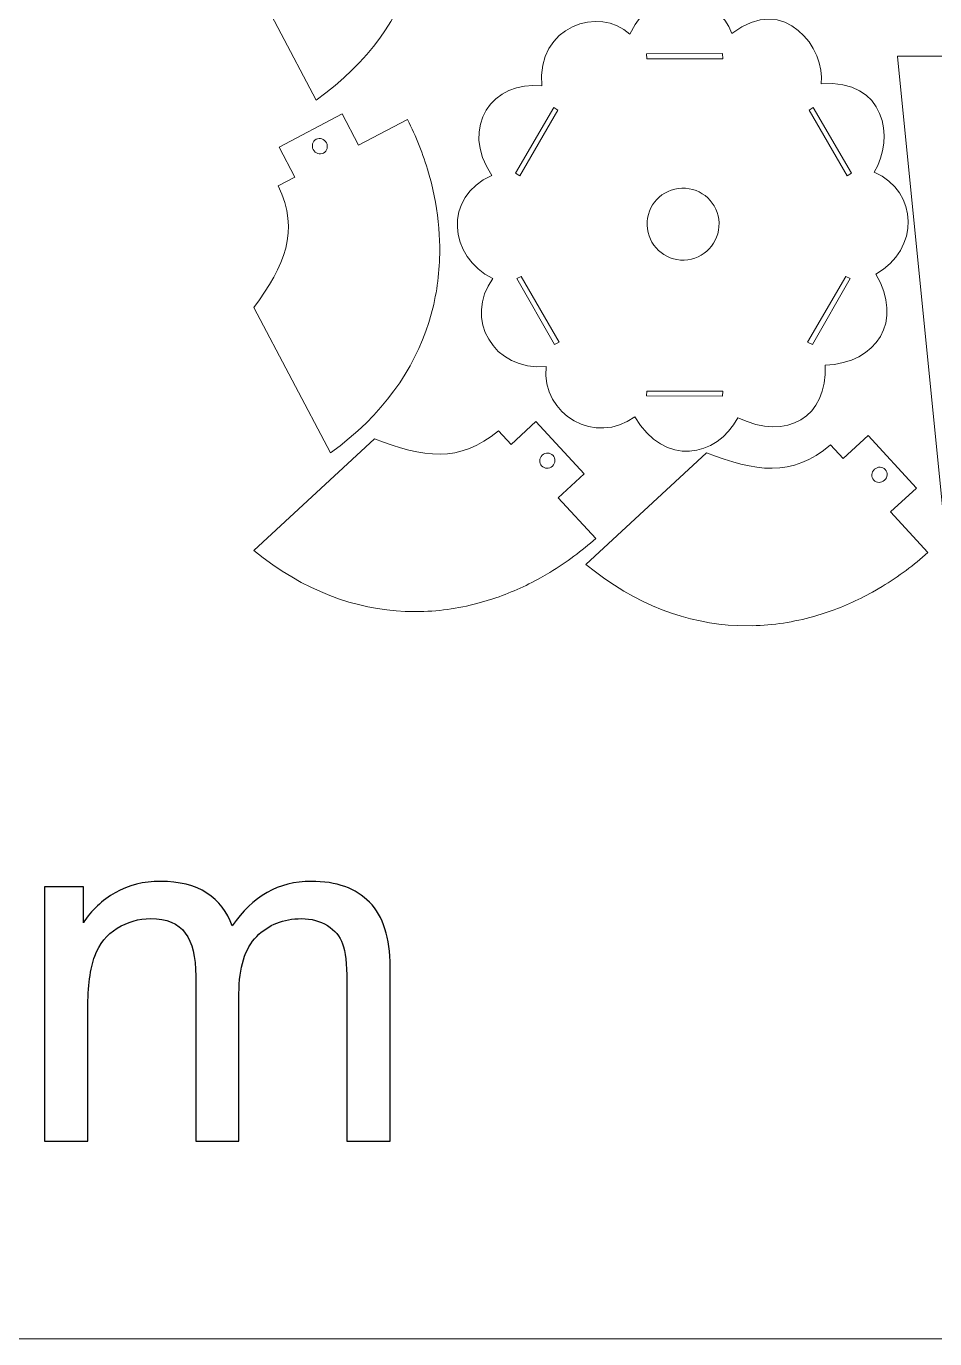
# Model space of a CAD drawing. Header units: millimetres. Extents: x -872 to 869, y -2161 to 2179.
# Drawn here: x -124 to 308, y 1113 to 1736 of the extents above; entities that cross this region are included whole.
import ezdxf

# ---------------------------------------------------------------- set-up
doc = ezdxf.new("R2010")
doc.units = ezdxf.units.MM
doc.header["$MEASUREMENT"] = 0
doc.layers.add('Layer 1', color=7, linetype='Continuous')

msp = doc.modelspace()

# ---------------------------------------------------------------- linework, layer by layer
at = {"layer": 'Layer 1', "color": 250, "lineweight": 18}
msp.add_lwpolyline([(-872.4922, 1112.7839), (685.3746, 1112.7839), (685.3746, 2178.9405), (-872.4922, 2178.9405), (-872.4922, 1112.7839)], close=True, dxfattribs=at)
at = {"layer": 'Layer 1', "color": 240, "lineweight": 9}
for points, knots in [([(-10.9064, 1828.2578), (-0.5506, 1806.5639), (-7.9482, 1790.2889), (-22.4772, 1770.4088), (-22.4772, 1770.4088), (-22.4772, 1770.4088), (13.9143, 1701.3143), (13.9143, 1701.3143), (13.9143, 1701.3143), (38.9703, 1719.4039), (53.571, 1740.9975), (60.5796, 1763.3331)], [0, 0, 0, 0, 0.25, 0.25, 0.25, 0.25, 0.5, 0.5, 0.5, 0.5, 1, 1, 1, 1]), ([(162.7889, 1732.6108), (175.4711, 1759.7692), (205.0783, 1751.1116), (211.2991, 1732.9956), (211.2991, 1732.9956), (236.4235, 1752.5168), (255.9547, 1725.3084), (253.7545, 1709.092), (253.7545, 1709.092), (284.1437, 1711.2602), (288.8395, 1683.3362), (278.8541, 1667.119), (278.8541, 1667.119), (300.0437, 1657.6726), (300.5711, 1630.6308), (279.6539, 1618.5362), (279.6539, 1618.5362), (292.9111, 1596.422), (280.1155, 1576.2782), (255.5271, 1575.3362), (255.5271, 1575.3362), (256.8613, 1550.799), (237.4727, 1539.1134), (214.1473, 1550.4208), (214.1473, 1550.4208), (204.0413, 1531.441), (179.2831, 1526.8472), (165.1569, 1550.8448), (165.1569, 1550.8448), (146.7627, 1537.1506), (120.7679, 1551.4488), (123.0237, 1574.7594), (123.0237, 1574.7594), (97.9111, 1572.2834), (83.9767, 1597.7408), (97.7207, 1616.5612), (97.7207, 1616.5612), (76.7181, 1626.6296), (74.0375, 1655.3722), (97.2771, 1665.5262), (97.2771, 1665.5262), (81.7405, 1688.6648), (97.8161, 1710.8314), (121.0947, 1708.0582), (121.0947, 1708.0582), (118.1783, 1736.652), (148.7935, 1746.1254), (162.7889, 1732.6108)], [0, 0, 0, 0, 0.07692308, 0.07692308, 0.07692308, 0.07692308, 0.15384615, 0.15384615, 0.15384615, 0.15384615, 0.23076923, 0.23076923, 0.23076923, 0.23076923, 0.30769231, 0.30769231, 0.30769231, 0.30769231, 0.38461538, 0.38461538, 0.38461538, 0.38461538, 0.46153846, 0.46153846, 0.46153846, 0.46153846, 0.53846154, 0.53846154, 0.53846154, 0.53846154, 0.61538462, 0.61538462, 0.61538462, 0.61538462, 0.69230769, 0.69230769, 0.69230769, 0.69230769, 0.76923077, 0.76923077, 0.76923077, 0.76923077, 0.84615385, 0.84615385, 0.84615385, 0.84615385, 1, 1, 1, 1]), ([(206.8309, 1723.4182), (206.8309, 1723.4182), (170.7767, 1723.259), (170.7767, 1723.259), (170.7767, 1723.259), (170.7767, 1723.259), (170.8809, 1720.9831), (170.8809, 1720.9831), (170.8809, 1720.9831), (170.8809, 1720.9831), (206.9897, 1720.9182), (206.9897, 1720.9182), (206.9897, 1720.9182), (206.9897, 1720.9182), (206.8309, 1723.4182), (206.8309, 1723.4182)], [0, 0, 0, 0, 0.2, 0.2, 0.2, 0.2, 0.4, 0.4, 0.4, 0.4, 0.6, 0.6, 0.6, 0.6, 1, 1, 1, 1]), ([(315.8364, 1462.0805), (315.8364, 1462.0805), (289.9362, 1721.9795), (289.9362, 1721.9795), (289.9362, 1721.9795), (289.9362, 1721.9795), (289.9048, 1722.2283), (289.9048, 1722.2283), (289.9048, 1722.2283), (289.9048, 1722.2283), (345.202, 1722.2283), (345.202, 1722.2283)], [0, 0, 0, 0, 0.25, 0.25, 0.25, 0.25, 0.5, 0.5, 0.5, 0.5, 1, 1, 1, 1]), ([(108.4881, 1666.6399), (108.4881, 1666.6399), (126.6531, 1697.7841), (126.6531, 1697.7841), (126.6531, 1697.7841), (126.6531, 1697.7841), (128.572, 1696.556), (128.572, 1696.556), (128.572, 1696.556), (128.572, 1696.556), (110.5738, 1665.2524), (110.5738, 1665.2524), (110.5738, 1665.2524), (110.5738, 1665.2524), (108.4881, 1666.6399), (108.4881, 1666.6399)], [0, 0, 0, 0, 0.2, 0.2, 0.2, 0.2, 0.4, 0.4, 0.4, 0.4, 0.6, 0.6, 0.6, 0.6, 1, 1, 1, 1]), ([(268.0639, 1666.6399), (268.0639, 1666.6399), (249.8989, 1697.7842), (249.8989, 1697.7842), (249.8989, 1697.7842), (249.8989, 1697.7842), (247.9801, 1696.556), (247.9801, 1696.556), (247.9801, 1696.556), (247.9801, 1696.556), (265.9783, 1665.2524), (265.9783, 1665.2524), (265.9783, 1665.2524), (265.9783, 1665.2524), (268.0639, 1666.6399), (268.0639, 1666.6399)], [0, 0, 0, 0, 0.2, 0.2, 0.2, 0.2, 0.4, 0.4, 0.4, 0.4, 0.6, 0.6, 0.6, 0.6, 1, 1, 1, 1]), ([(26.2338, 1694.7152), (26.2338, 1694.7152), (34.0155, 1679.8634), (34.0155, 1679.8634), (34.0155, 1679.8634), (34.0155, 1679.8634), (57.2394, 1692.0319), (57.2394, 1692.0319)], [0, 0, 0, 0, 0.33333333, 0.33333333, 0.33333333, 0.33333333, 1, 1, 1, 1]), ([(-3.7654, 1678.9968), (-3.7654, 1678.9968), (3.7111, 1664.7278), (3.7111, 1664.7278), (3.7111, 1664.7278), (3.7111, 1664.7278), (-4.1331, 1660.6177), (-4.1331, 1660.6177)], [0, 0, 0, 0, 0.33333333, 0.33333333, 0.33333333, 0.33333333, 1, 1, 1, 1]), ([(13.8848, 1682.6799), (12.1563, 1681.7744), (11.5227, 1679.5728), (12.471, 1677.7631), (12.471, 1677.7631), (13.4192, 1675.9537), (15.5892, 1675.221), (17.3183, 1676.1268), (17.3183, 1676.1268), (19.0482, 1677.0333), (19.6803, 1679.2341), (18.7322, 1681.0438), (18.7322, 1681.0438), (17.7839, 1682.8535), (15.6138, 1683.586), (13.8848, 1682.6799)], [0, 0, 0, 0, 0.2, 0.2, 0.2, 0.2, 0.4, 0.4, 0.4, 0.4, 0.6, 0.6, 0.6, 0.6, 1, 1, 1, 1]), ([(-4.1331, 1660.6177), (6.2227, 1638.9238), (-1.1749, 1622.6488), (-15.7039, 1602.7687), (-15.7039, 1602.7687), (-15.7039, 1602.7687), (20.6876, 1533.6742), (20.6876, 1533.6742), (20.6876, 1533.6742), (45.7436, 1551.7638), (60.3443, 1573.3574), (67.3529, 1595.693)], [0, 0, 0, 0, 0.25, 0.25, 0.25, 0.25, 0.5, 0.5, 0.5, 0.5, 1, 1, 1, 1]), ([(187.5549, 1659.4634), (178.1175, 1659.1646), (170.7081, 1651.2706), (171.0069, 1641.8336), (171.0069, 1641.8336), (171.3057, 1632.3962), (179.1989, 1624.9876), (188.6361, 1625.2866), (188.6361, 1625.2866), (198.0737, 1625.586), (205.4821, 1633.4784), (205.1831, 1642.9156), (205.1831, 1642.9156), (204.8843, 1652.3538), (196.9911, 1659.7616), (187.5549, 1659.4634)], [0, 0, 0, 0, 0.2, 0.2, 0.2, 0.2, 0.4, 0.4, 0.4, 0.4, 0.6, 0.6, 0.6, 0.6, 1, 1, 1, 1]), ([(127.043, 1585.2215), (127.043, 1585.2215), (109.1538, 1616.525), (109.1538, 1616.525), (109.1538, 1616.525), (109.1538, 1616.525), (111.1769, 1617.5726), (111.1769, 1617.5726), (111.1769, 1617.5726), (111.1769, 1617.5726), (129.2875, 1586.334), (129.2875, 1586.334), (129.2875, 1586.334), (129.2875, 1586.334), (127.043, 1585.2215), (127.043, 1585.2215)], [0, 0, 0, 0, 0.2, 0.2, 0.2, 0.2, 0.4, 0.4, 0.4, 0.4, 0.6, 0.6, 0.6, 0.6, 1, 1, 1, 1]), ([(249.509, 1585.2214), (249.509, 1585.2214), (267.3982, 1616.5249), (267.3982, 1616.5249), (267.3982, 1616.5249), (267.3982, 1616.5249), (265.3752, 1617.5726), (265.3752, 1617.5726), (265.3752, 1617.5726), (265.3752, 1617.5726), (247.2646, 1586.3339), (247.2646, 1586.3339), (247.2646, 1586.3339), (247.2646, 1586.3339), (249.509, 1585.2214), (249.509, 1585.2214)], [0, 0, 0, 0, 0.2, 0.2, 0.2, 0.2, 0.4, 0.4, 0.4, 0.4, 0.6, 0.6, 0.6, 0.6, 1, 1, 1, 1]), ([(206.8309, 1560.5813), (206.8309, 1560.5813), (170.7767, 1560.7405), (170.7767, 1560.7405), (170.7767, 1560.7405), (170.7767, 1560.7405), (170.8809, 1563.0164), (170.8809, 1563.0164), (170.8809, 1563.0164), (170.8809, 1563.0164), (206.9897, 1563.0813), (206.9897, 1563.0813), (206.9897, 1563.0813), (206.9897, 1563.0813), (206.8309, 1560.5813), (206.8309, 1560.5813)], [0, 0, 0, 0, 0.2, 0.2, 0.2, 0.2, 0.4, 0.4, 0.4, 0.4, 0.6, 0.6, 0.6, 0.6, 1, 1, 1, 1]), ([(118.2388, 1548.5956), (118.2388, 1548.5956), (106.3912, 1537.6808), (106.3912, 1537.6808), (106.3912, 1537.6808), (106.3912, 1537.6808), (100.3909, 1544.194), (100.3909, 1544.194)], [0, 0, 0, 0, 0.33333333, 0.33333333, 0.33333333, 0.33333333, 1, 1, 1, 1]), ([(100.3909, 1544.194), (82.1164, 1528.5762), (64.4813, 1531.5095), (41.5183, 1540.3981), (41.5183, 1540.3981), (41.5183, 1540.3981), (-15.8031, 1487.3636), (-15.8031, 1487.3636), (-15.8031, 1487.3636), (8.1551, 1467.8434), (32.7918, 1459.3289), (56.1803, 1458.34)], [0, 0, 0, 0, 0.25, 0.25, 0.25, 0.25, 0.5, 0.5, 0.5, 0.5, 1, 1, 1, 1]), ([(275.9899, 1541.8797), (275.9899, 1541.8797), (264.1423, 1530.9649), (264.1423, 1530.9649), (264.1423, 1530.9649), (264.1423, 1530.9649), (258.142, 1537.4781), (258.142, 1537.4781)], [0, 0, 0, 0, 0.33333333, 0.33333333, 0.33333333, 0.33333333, 1, 1, 1, 1]), ([(258.142, 1537.4781), (239.8675, 1521.8603), (222.2324, 1524.7936), (199.2694, 1533.6822), (199.2694, 1533.6822), (199.2694, 1533.6822), (141.948, 1480.6477), (141.948, 1480.6477), (141.948, 1480.6477), (165.9062, 1461.1275), (190.5429, 1452.613), (213.9314, 1451.6241)], [0, 0, 0, 0, 0.25, 0.25, 0.25, 0.25, 0.5, 0.5, 0.5, 0.5, 1, 1, 1, 1]), ([(126.3647, 1532.5002), (125.0427, 1533.9353), (122.7521, 1533.9776), (121.2495, 1532.5932), (121.2495, 1532.5932), (119.7471, 1531.209), (119.601, 1528.9233), (120.9235, 1527.4876), (120.9235, 1527.4876), (122.2468, 1526.0512), (124.5363, 1526.0102), (126.0389, 1527.3944), (126.0389, 1527.3944), (127.5415, 1528.7788), (127.6874, 1531.0645), (126.3647, 1532.5002)], [0, 0, 0, 0, 0.2, 0.2, 0.2, 0.2, 0.4, 0.4, 0.4, 0.4, 0.6, 0.6, 0.6, 0.6, 1, 1, 1, 1]), ([(141.186, 1523.6869), (141.186, 1523.6869), (128.8544, 1512.3264), (128.8544, 1512.3264), (128.8544, 1512.3264), (128.8544, 1512.3264), (146.619, 1493.0433), (146.619, 1493.0433)], [0, 0, 0, 0, 0.33333333, 0.33333333, 0.33333333, 0.33333333, 1, 1, 1, 1]), ([(284.1158, 1525.7843), (282.7938, 1527.2194), (280.5032, 1527.2617), (279.0006, 1525.8773), (279.0006, 1525.8773), (277.4982, 1524.4931), (277.3521, 1522.2074), (278.6746, 1520.7717), (278.6746, 1520.7717), (279.9979, 1519.3353), (282.2874, 1519.2943), (283.79, 1520.6785), (283.79, 1520.6785), (285.2926, 1522.0629), (285.4385, 1524.3486), (284.1158, 1525.7843)], [0, 0, 0, 0, 0.2, 0.2, 0.2, 0.2, 0.4, 0.4, 0.4, 0.4, 0.6, 0.6, 0.6, 0.6, 1, 1, 1, 1]), ([(298.9371, 1516.971), (298.9371, 1516.971), (286.6055, 1505.6105), (286.6055, 1505.6105), (286.6055, 1505.6105), (286.6055, 1505.6105), (304.3701, 1486.3274), (304.3701, 1486.3274)], [0, 0, 0, 0, 0.33333333, 0.33333333, 0.33333333, 0.33333333, 1, 1, 1, 1])]:
    msp.add_open_spline(points, degree=3, knots=knots, dxfattribs=at)
for points in [[(26.2338, 1694.7152), (26.2338, 1694.7152), (-3.7654, 1678.9968), (-3.7654, 1678.9968)], [(67.2053, 1666.8147), (64.637, 1675.6995), (61.2394, 1684.1773), (57.2388, 1692.0315)], [(67.2053, 1666.8147), (67.2053, 1666.8147), (68.5618, 1661.7729), (68.5618, 1661.7729)], [(72.3151, 1637.4201), (71.8272, 1645.7212), (70.5279, 1653.8867), (68.5626, 1661.7733)], [(72.3151, 1637.4201), (72.3151, 1637.4201), (72.5191, 1631.7744), (72.5191, 1631.7744)], [(69.2356, 1602.4331), (71.6324, 1612.2004), (72.6508, 1622.0573), (72.5191, 1631.7744)], [(69.2356, 1602.4331), (69.2356, 1602.4331), (67.3531, 1595.6926), (67.3531, 1595.6926)], [(141.186, 1523.6869), (141.186, 1523.6869), (118.2388, 1548.5956), (118.2388, 1548.5956)], [(298.9371, 1516.971), (298.9371, 1516.971), (275.9899, 1541.8797), (275.9899, 1541.8797)], [(124.8404, 1476.8903), (132.7577, 1481.6706), (140.0673, 1487.1466), (146.6185, 1493.0438)], [(282.5915, 1470.1744), (290.5088, 1474.9547), (297.8184, 1480.4307), (304.3696, 1486.3279)], [(97.77, 1464.3467), (105.6619, 1466.9664), (113.2128, 1470.3349), (120.3221, 1474.2744)], [(124.8404, 1476.8903), (124.8404, 1476.8903), (120.3215, 1474.2751), (120.3215, 1474.2751)], [(255.5211, 1457.6308), (263.413, 1460.2505), (270.9639, 1463.619), (278.0732, 1467.5585)], [(282.5915, 1470.1744), (282.5915, 1470.1744), (278.0726, 1467.5592), (278.0726, 1467.5592)], [(63.178, 1458.266), (73.2329, 1458.4788), (83.0175, 1460.0462), (92.3694, 1462.6884)], [(97.77, 1464.3467), (97.77, 1464.3467), (92.3694, 1462.6884), (92.3694, 1462.6884)], [(63.178, 1458.266), (63.178, 1458.266), (56.18, 1458.3397), (56.18, 1458.3397)], [(220.9291, 1451.5501), (230.984, 1451.7629), (240.7686, 1453.3303), (250.1205, 1455.9725)], [(255.5211, 1457.6308), (255.5211, 1457.6308), (250.1205, 1455.9725), (250.1205, 1455.9725)], [(220.9291, 1451.5501), (220.9291, 1451.5501), (213.9311, 1451.6238), (213.9311, 1451.6238)]]:
    msp.add_open_spline(points, degree=3, dxfattribs=at)
at = {"layer": 'Layer 1', "color": 250}
msp.add_open_spline([(-115.081, 1206.6055), (-115.081, 1206.6055), (-115.081, 1327.5416), (-115.081, 1327.5416), (-115.081, 1327.5416), (-115.081, 1327.5416), (-96.6726, 1327.5416), (-96.6726, 1327.5416), (-96.6726, 1327.5416), (-96.6726, 1327.5416), (-96.6726, 1310.4537), (-96.6726, 1310.4537), (-96.6726, 1310.4537), (-92.9055, 1316.3568), (-87.8568, 1321.1337), (-81.5653, 1324.7066), (-81.5653, 1324.7066), (-75.2739, 1328.3184), (-68.128, 1330.1048), (-60.0889, 1330.1048), (-60.0889, 1330.1048), (-51.1565, 1330.1048), (-43.8165, 1328.2407), (-38.1076, 1324.5512), (-38.1076, 1324.5512), (-32.3986, 1320.823), (-28.3597, 1315.6577), (-26.0295, 1308.9779), (-26.0295, 1308.9779), (-16.3981, 1323.0755), (-3.9316, 1330.1048), (11.4475, 1330.1048), (11.4475, 1330.1048), (23.4868, 1330.1048), (32.7686, 1326.8037), (39.2155, 1320.1627), (39.2155, 1320.1627), (45.7011, 1313.5217), (48.9634, 1303.3078), (48.9634, 1289.5209), (48.9634, 1289.5209), (48.9634, 1289.5209), (48.9634, 1206.6055), (48.9634, 1206.6055), (48.9634, 1206.6055), (48.9634, 1206.6055), (28.4578, 1206.6055), (28.4578, 1206.6055), (28.4578, 1206.6055), (28.4578, 1206.6055), (28.4578, 1282.7246), (28.4578, 1282.7246), (28.4578, 1282.7246), (28.4578, 1290.8802), (27.7588, 1296.7833), (26.4383, 1300.3951), (26.4383, 1300.3951), (25.1179, 1304.0069), (22.71, 1306.8807), (19.1759, 1309.0944), (19.1759, 1309.0944), (15.6807, 1311.3081), (11.564, 1312.3955), (6.8648, 1312.3955), (6.8648, 1312.3955), (-1.6791, 1312.3955), (-8.7473, 1309.5604), (-14.3786, 1303.9292), (-14.3786, 1303.9292), (-20.0099, 1298.2591), (-22.8061, 1289.2102), (-22.8061, 1276.7826), (-22.8061, 1276.7826), (-22.8061, 1276.7826), (-22.8061, 1206.6055), (-22.8061, 1206.6055), (-22.8061, 1206.6055), (-22.8061, 1206.6055), (-43.3116, 1206.6055), (-43.3116, 1206.6055), (-43.3116, 1206.6055), (-43.3116, 1206.6055), (-43.3116, 1285.0936), (-43.3116, 1285.0936), (-43.3116, 1285.0936), (-43.3116, 1294.1813), (-44.9816, 1301.0165), (-48.3215, 1305.5603), (-48.3215, 1305.5603), (-51.6614, 1310.1042), (-57.1373, 1312.3955), (-64.7104, 1312.3955), (-64.7104, 1312.3955), (-70.4582, 1312.3955), (-75.7787, 1310.8809), (-80.6721, 1307.8516), (-80.6721, 1307.8516), (-85.5655, 1304.8224), (-89.0996, 1300.3951), (-91.3132, 1294.5308), (-91.3132, 1294.5308), (-93.4881, 1288.7054), (-94.5755, 1280.2779), (-94.5755, 1269.2872), (-94.5755, 1269.2872), (-94.5755, 1269.2872), (-94.5755, 1206.6055), (-94.5755, 1206.6055), (-94.5755, 1206.6055), (-94.5755, 1206.6055), (-115.081, 1206.6055), (-115.081, 1206.6055)], degree=3, knots=[0, 0, 0, 0, 0.03448276, 0.03448276, 0.03448276, 0.03448276, 0.06896552, 0.06896552, 0.06896552, 0.06896552, 0.10344828, 0.10344828, 0.10344828, 0.10344828, 0.13793103, 0.13793103, 0.13793103, 0.13793103, 0.17241379, 0.17241379, 0.17241379, 0.17241379, 0.20689655, 0.20689655, 0.20689655, 0.20689655, 0.24137931, 0.24137931, 0.24137931, 0.24137931, 0.27586207, 0.27586207, 0.27586207, 0.27586207, 0.31034483, 0.31034483, 0.31034483, 0.31034483, 0.34482759, 0.34482759, 0.34482759, 0.34482759, 0.37931034, 0.37931034, 0.37931034, 0.37931034, 0.4137931, 0.4137931, 0.4137931, 0.4137931, 0.44827586, 0.44827586, 0.44827586, 0.44827586, 0.48275862, 0.48275862, 0.48275862, 0.48275862, 0.51724138, 0.51724138, 0.51724138, 0.51724138, 0.55172414, 0.55172414, 0.55172414, 0.55172414, 0.5862069, 0.5862069, 0.5862069, 0.5862069, 0.62068966, 0.62068966, 0.62068966, 0.62068966, 0.65517241, 0.65517241, 0.65517241, 0.65517241, 0.68965517, 0.68965517, 0.68965517, 0.68965517, 0.72413793, 0.72413793, 0.72413793, 0.72413793, 0.75862069, 0.75862069, 0.75862069, 0.75862069, 0.79310345, 0.79310345, 0.79310345, 0.79310345, 0.82758621, 0.82758621, 0.82758621, 0.82758621, 0.86206897, 0.86206897, 0.86206897, 0.86206897, 0.89655172, 0.89655172, 0.89655172, 0.89655172, 0.93103448, 0.93103448, 0.93103448, 0.93103448, 1, 1, 1, 1], dxfattribs=at)

doc.saveas('drawing.dxf')
